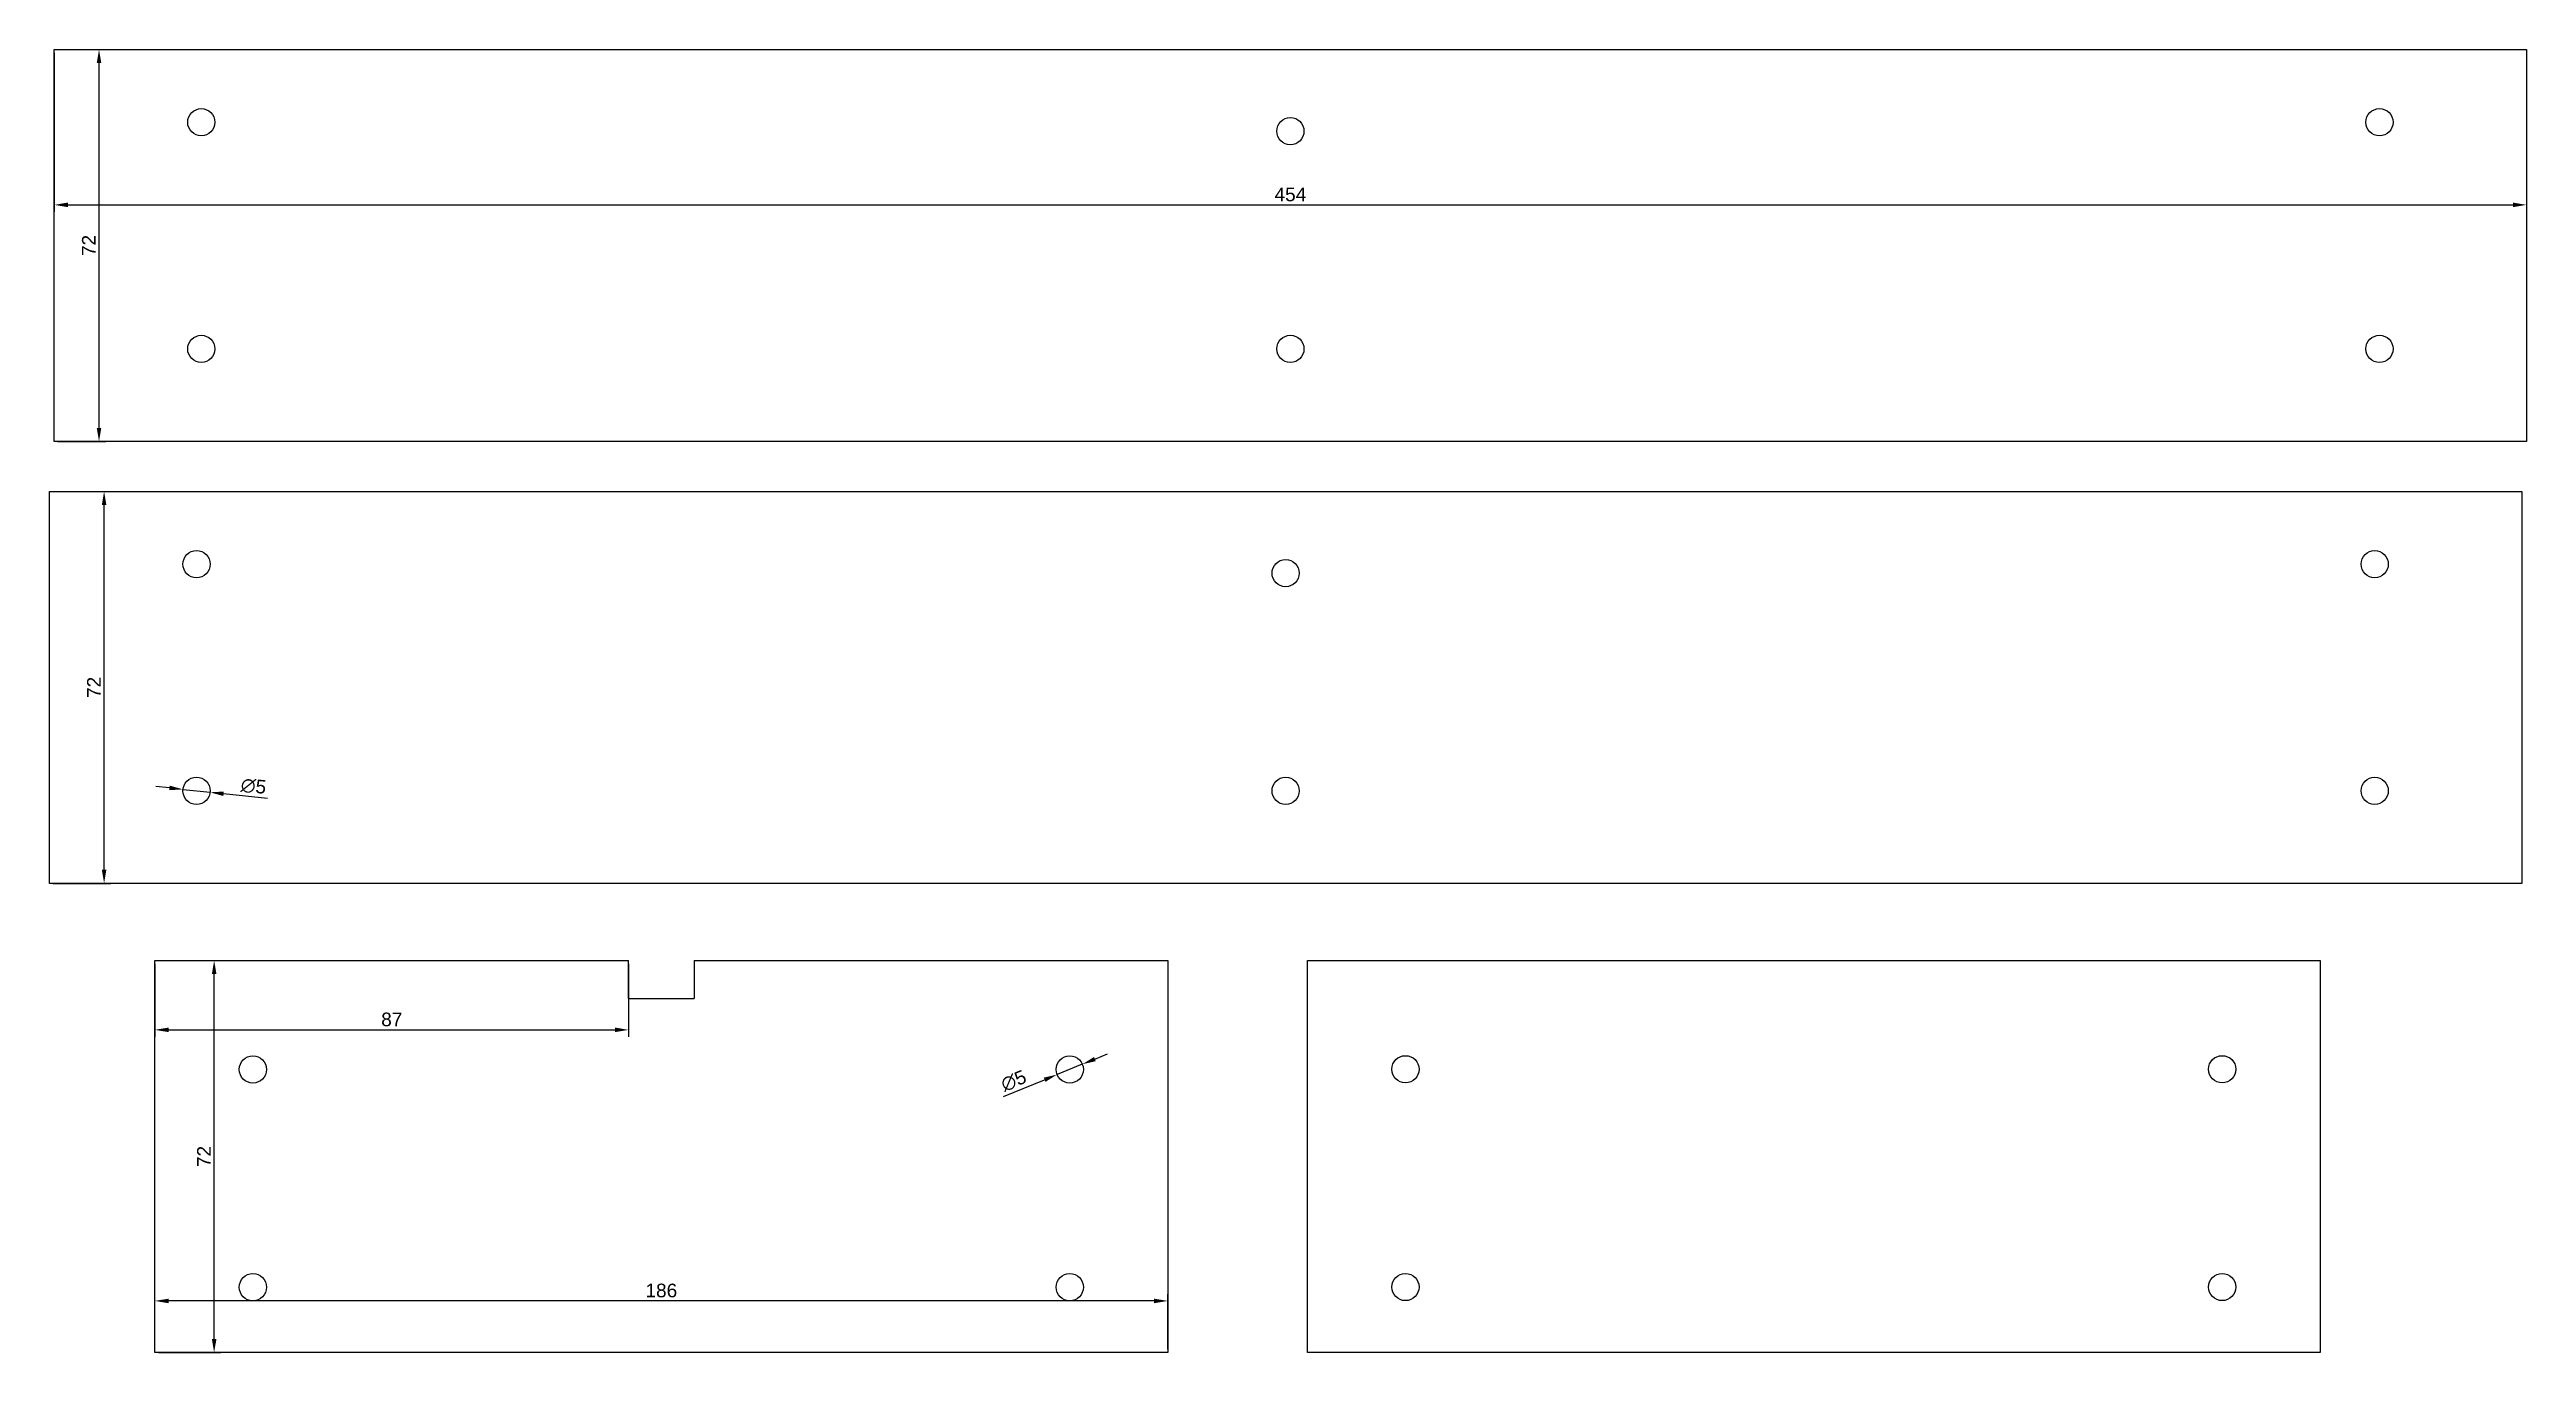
# Model space of a CAD drawing. Header units: millimetres. Extents: x 2746 to 3201, y 1902 to 2142.
import ezdxf

# ---------------------------------------------------------------- set-up
doc = ezdxf.new("R2010")
doc.units = ezdxf.units.MM
doc.layers.get('Defpoints').update_dxf_attribs({"color": 9})
doc.layers.add('9mm', color=210, linetype='Continuous')
doc.styles.get("Standard").update_dxf_attribs({"font": 'arial.ttf'})
doc.dimstyles.new('ISO-25', dxfattribs={"dimtxt": 2.5, "dimasz": 2.5, "dimexe": 1.25, "dimexo": 0.625, "dimtad": 1, "dimtxsty": 'Standard', "dimcen": 2.5, "dimadec": 0, "dimazin": 0, "dimtfac": 1, "dimtmove": 0, "dimatfit": 3, "dimfxl": 1, "dimarcsym": 0})

# ---------------------------------------------------------------- blocks, each defined once
blk = doc.blocks.new('*D37')
at = {"layer": 'Defpoints', "color": 0, "lineweight": -2, "transparency": 16777216}
for p, q in [((2746.97, 2141.13), (2746.97, 2111.97)), ((3200.97, 2141.13), (3200.97, 2111.97)), ((2749.47, 2113.22), (3198.47, 2113.22))]:
    blk.add_line(p, q, dxfattribs=at)
at = {"layer": 'Defpoints', "color": 0, "transparency": 16777216}
for p in [(2746.97, 2141.76), (3200.97, 2141.76), (3200.97, 2113.22)]:
    blk.add_point(p, dxfattribs=at)
for points in [[(2749.47, 2113.64), (2749.47, 2112.8), (2746.97, 2113.22)], [(3198.47, 2113.64), (3198.47, 2112.8), (3200.97, 2113.22)]]:
    blk.add_solid(points, dxfattribs=at)
at = {"layer": 'Defpoints', "color": 0, "transparency": 16777216, "insert": (2973.97, 2115.12), "char_height": 2.5, "attachment_point": 5}
blk.add_mtext('454', dxfattribs=at)
blk = doc.blocks.new('*D38')
at = {"layer": 'Defpoints', "color": 0, "lineweight": -2, "transparency": 16777216}
for p, q in [((2747.59, 2141.76), (2756.44, 2141.76)), ((2755.19, 2072.26), (2755.19, 2139.26)), ((2747.59, 2069.76), (2756.44, 2069.76))]:
    blk.add_line(p, q, dxfattribs=at)
at = {"layer": 'Defpoints', "color": 0, "transparency": 16777216}
for p in [(2746.97, 2141.76), (2755.19, 2141.76), (2746.97, 2069.76)]:
    blk.add_point(p, dxfattribs=at)
for points in [[(2754.77, 2139.26), (2755.6, 2139.26), (2755.19, 2141.76)], [(2754.77, 2072.26), (2755.6, 2072.26), (2755.19, 2069.76)]]:
    blk.add_solid(points, dxfattribs=at)
at = {"layer": 'Defpoints', "color": 0, "transparency": 16777216, "insert": (2753.31, 2105.76), "char_height": 2.5, "attachment_point": 5, "rotation": 90}
blk.add_mtext('72', dxfattribs=at)
blk = doc.blocks.new('*D39')
at = {"layer": 'Defpoints', "color": 0, "lineweight": -2, "transparency": 16777216}
for p, q in [((2746.72, 2060.58), (2757.37, 2060.58)), ((2756.12, 1991.08), (2756.12, 2058.08)), ((2746.72, 1988.58), (2757.37, 1988.58))]:
    blk.add_line(p, q, dxfattribs=at)
at = {"layer": 'Defpoints', "color": 0, "transparency": 16777216}
for p in [(2746.1, 2060.58), (2756.12, 2060.58), (2746.1, 1988.58)]:
    blk.add_point(p, dxfattribs=at)
for points in [[(2755.7, 2058.08), (2756.54, 2058.08), (2756.12, 2060.58)], [(2755.7, 1991.08), (2756.54, 1991.08), (2756.12, 1988.58)]]:
    blk.add_solid(points, dxfattribs=at)
at = {"layer": 'Defpoints', "color": 0, "transparency": 16777216, "insert": (2754.24, 2024.58), "char_height": 2.5, "attachment_point": 5, "rotation": 90}
blk.add_mtext('72', dxfattribs=at)
blk = doc.blocks.new('*D40')
at = {"layer": 'Defpoints', "color": 0, "lineweight": -2, "transparency": 16777216}
for p, q in [((2766.08, 1974.41), (2777.58, 1974.41)), ((2776.33, 1904.91), (2776.33, 1971.91)), ((2766.08, 1902.41), (2777.58, 1902.41))]:
    blk.add_line(p, q, dxfattribs=at)
at = {"layer": 'Defpoints', "color": 0, "transparency": 16777216}
for p in [(2765.45, 1974.41), (2776.33, 1974.41), (2765.45, 1902.41)]:
    blk.add_point(p, dxfattribs=at)
for points in [[(2775.91, 1971.91), (2776.75, 1971.91), (2776.33, 1974.41)], [(2775.91, 1904.91), (2776.75, 1904.91), (2776.33, 1902.41)]]:
    blk.add_solid(points, dxfattribs=at)
at = {"layer": 'Defpoints', "color": 0, "transparency": 16777216, "insert": (2774.45, 1938.41), "char_height": 2.5, "attachment_point": 5, "rotation": 90}
blk.add_mtext('72', dxfattribs=at)
blk = doc.blocks.new('*D41')
at = {"layer": 'Defpoints', "color": 0, "lineweight": -2, "transparency": 16777216}
for p, q in [((2765.45, 1973.78), (2765.45, 1960.42)), ((2852.45, 1973.78), (2852.45, 1960.42)), ((2767.95, 1961.67), (2849.95, 1961.67))]:
    blk.add_line(p, q, dxfattribs=at)
at = {"layer": 'Defpoints', "color": 0, "transparency": 16777216}
for p in [(2765.45, 1974.41), (2852.45, 1974.41), (2852.45, 1961.67)]:
    blk.add_point(p, dxfattribs=at)
for points in [[(2767.95, 1962.09), (2767.95, 1961.26), (2765.45, 1961.67)], [(2849.95, 1962.09), (2849.95, 1961.26), (2852.45, 1961.67)]]:
    blk.add_solid(points, dxfattribs=at)
at = {"layer": 'Defpoints', "color": 0, "transparency": 16777216, "insert": (2808.95, 1963.57), "char_height": 2.5, "attachment_point": 5}
blk.add_mtext('87', dxfattribs=at)
blk = doc.blocks.new('*D42')
at = {"color": 0, "lineweight": -2, "transparency": 16777216}
for p, q in [((2765.45, 1903.03), (2765.45, 1913.13)), ((2948.95, 1911.88), (2767.95, 1911.88)), ((2951.45, 1903.03), (2951.45, 1913.13))]:
    blk.add_line(p, q, dxfattribs=at)
at = {"color": 0, "transparency": 16777216}
for points in [[(2767.95, 1912.29), (2767.95, 1911.46), (2765.45, 1911.88)], [(2948.95, 1912.29), (2948.95, 1911.46), (2951.45, 1911.88)]]:
    blk.add_solid(points, dxfattribs=at)
at = {"layer": 'Defpoints', "color": 0, "transparency": 16777216}
for p in [(2765.45, 1911.88), (2765.45, 1902.41), (2951.45, 1902.41)]:
    blk.add_point(p, dxfattribs=at)
at = {"color": 0, "transparency": 16777216, "insert": (2858.45, 1913.78), "char_height": 2.5, "attachment_point": 5}
blk.add_mtext('186', dxfattribs=at)
blk = doc.blocks.new('*D43')
at = {"color": 0, "lineweight": -2, "transparency": 16777216}
for p, q in [((2938.08, 1956.31), (2940.39, 1957.26)), ((2921.31, 1949.42), (2928.83, 1952.51)), ((2935.76, 1955.36), (2931.14, 1953.46))]:
    blk.add_line(p, q, dxfattribs=at)
at = {"color": 0, "transparency": 16777216}
for points in [[(2937.92, 1956.69), (2938.23, 1955.92), (2935.76, 1955.36)], [(2928.67, 1952.89), (2928.98, 1952.12), (2931.14, 1953.46)]]:
    blk.add_solid(points, dxfattribs=at)
at = {"layer": 'Defpoints', "color": 0, "transparency": 16777216}
for p in [(2931.14, 1953.46), (2935.76, 1955.36)]:
    blk.add_point(p, dxfattribs=at)
at = {"color": 0, "transparency": 16777216, "insert": (2923.16, 1952.31), "char_height": 2.5, "attachment_point": 5, "rotation": 22.3409}
blk.add_mtext('∅5', dxfattribs=at)
blk = doc.blocks.new('*D44')
at = {"color": 0, "lineweight": -2, "transparency": 16777216}
for p, q in [((2768.13, 2006.12), (2765.64, 2006.39)), ((2770.61, 2005.85), (2775.58, 2005.31)), ((2786.15, 2004.16), (2778.07, 2005.04))]:
    blk.add_line(p, q, dxfattribs=at)
at = {"color": 0, "transparency": 16777216}
for points in [[(2768.17, 2006.53), (2768.08, 2005.7), (2770.61, 2005.85)], [(2778.11, 2005.45), (2778.02, 2004.62), (2775.58, 2005.31)]]:
    blk.add_solid(points, dxfattribs=at)
at = {"layer": 'Defpoints', "color": 0, "transparency": 16777216}
for p in [(2770.61, 2005.85), (2775.58, 2005.31)]:
    blk.add_point(p, dxfattribs=at)
at = {"color": 0, "transparency": 16777216, "insert": (2783.56, 2006.42), "char_height": 2.5, "attachment_point": 5, "rotation": 353.7933}
blk.add_mtext('∅5', dxfattribs=at)

msp = doc.modelspace()

# ---------------------------------------------------------------- linework, layer by layer
at = {"layer": '9mm'}
for p, q in [((2746.97, 2069.758), (2746.97, 2141.758)), ((2746.97, 2141.758), (3200.97, 2141.758)), ((3200.97, 2141.758), (3200.97, 2069.758)), ((3200.97, 2069.758), (2746.97, 2069.758)), ((2746.098, 2060.579), (3200.098, 2060.579)), ((2746.098, 1988.579), (2746.098, 2060.579)), ((3200.098, 2060.579), (3200.098, 1988.579)), ((3200.098, 1988.579), (2746.098, 1988.579)), ((2765.451, 1974.408), (2852.451, 1974.408)), ((2765.451, 1902.408), (2765.451, 1974.408)), ((2852.451, 1967.408), (2852.451, 1974.408)), ((2864.451, 1974.408), (2864.451, 1967.408)), ((2864.451, 1974.408), (2951.451, 1974.408)), ((2951.451, 1974.408), (2951.451, 1902.408)), ((2977.092, 1974.43), (3163.092, 1974.43)), ((2977.092, 1902.43), (2977.092, 1974.43)), ((3163.092, 1974.43), (3163.092, 1902.43)), ((2852.451, 1967.408), (2864.451, 1967.408)), ((2951.451, 1902.408), (2765.451, 1902.408)), ((3163.092, 1902.43), (2977.092, 1902.43))]:
    msp.add_line(p, q, dxfattribs=at)
for centre in [(2773.97, 2128.395), (2973.97, 2126.758), (3173.97, 2128.395), (2773.97, 2086.758), (2973.97, 2086.758), (3173.97, 2086.758), (2773.098, 2047.215), (2973.098, 2045.579), (3173.098, 2047.215), (2773.098, 2005.579), (2973.098, 2005.579), (3173.098, 2005.579), (2783.451, 1954.408), (2933.451, 1954.408), (2995.092, 1954.43), (3145.092, 1954.43), (2783.451, 1914.408), (2933.451, 1914.408), (2995.092, 1914.43), (3145.092, 1914.43)]:
    msp.add_circle(centre, 2.5, dxfattribs=at)

# ---------------------------------------------------------------- dimensions: what is measured, and where the dimension line sits
for p1, p2, picture, middle in [((2770.613, 2005.849), (2775.583, 2005.308), '*D44', (2783.351, 2004.463)), ((2935.763, 1955.358), (2931.138, 1953.457), '*D43', (2923.911, 1950.487))]:
    dim = msp.add_diameter_dim_2p(p1=p1, p2=p2, dimstyle='ISO-25')
    dim.commit()
    dim.dimension.update_dxf_attribs({"geometry": picture, "text_midpoint": middle, "dimtype": 163})
dim = msp.add_linear_dim(base=(2765.451, 1911.876), p1=(2951.451, 1902.408), p2=(2765.451, 1902.408), dimstyle='ISO-25')
dim.commit()
dim.dimension.update_dxf_attribs({"geometry": '*D42', "text_midpoint": (2858.451, 1913.778)})
at = {"layer": 'Defpoints'}
dim = msp.add_linear_dim(base=(3200.97, 2113.22), p1=(2746.97, 2141.758), p2=(3200.97, 2141.758), dimstyle='ISO-25', dxfattribs=at)
dim.commit()
dim.dimension.update_dxf_attribs({"geometry": '*D37', "text_midpoint": (2973.97, 2113.22), "dimtype": 160})
for base, p1, p2, picture, middle in [((2755.187, 2141.758), (2746.97, 2069.758), (2746.97, 2141.758), '*D38', (2753.306, 2105.758)), ((2756.119, 2060.579), (2746.098, 1988.579), (2746.098, 2060.579), '*D39', (2754.239, 2024.579)), ((2776.33, 1974.408), (2765.451, 1902.408), (2765.451, 1974.408), '*D40', (2774.449, 1938.408))]:
    dim = msp.add_linear_dim(base=base, p1=p1, p2=p2, angle=90, dimstyle='ISO-25', dxfattribs=at)
    dim.commit()
    dim.dimension.update_dxf_attribs({"geometry": picture, "text_midpoint": middle})
dim = msp.add_linear_dim(base=(2852.451, 1961.673), p1=(2765.451, 1974.408), p2=(2852.451, 1974.408), dimstyle='ISO-25', dxfattribs=at)
dim.commit()
dim.dimension.update_dxf_attribs({"geometry": '*D41', "text_midpoint": (2808.951, 1963.575)})

doc.saveas('drawing.dxf')
